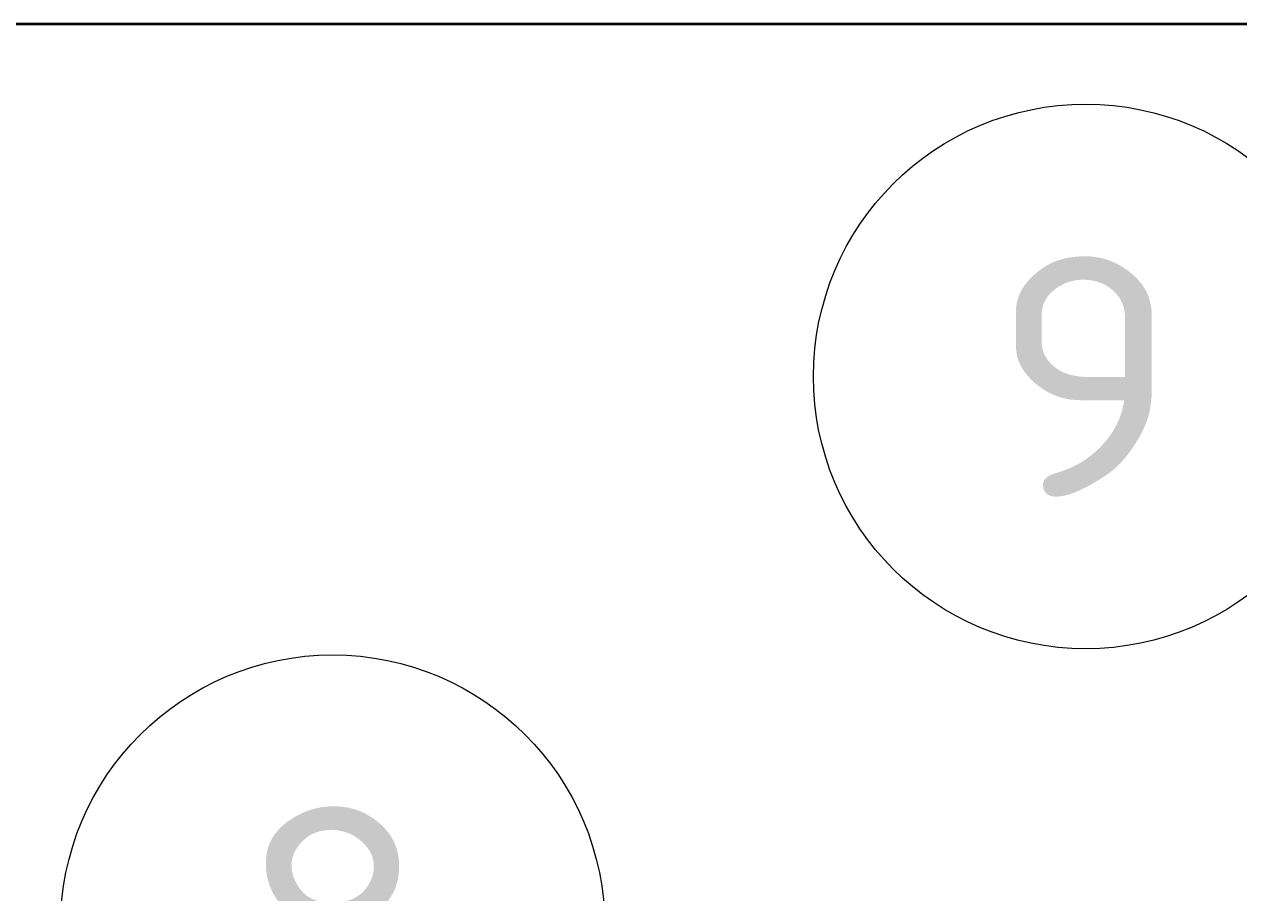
# Model space of a CAD drawing. Extents: x 23 to 417, y 3 to 294.
# Drawn here: x 373.29 to 383.4, y 149.78 to 157.01 of the extents above; entities that cross this region are included whole.
import ezdxf
from ezdxf.enums import TextEntityAlignment as Align

# ---------------------------------------------------------------- set-up
doc = ezdxf.new("R2010")
doc.units = 0
doc.layers.get('0').update_dxf_attribs({"lineweight": 13})
doc.styles.get("Standard").update_dxf_attribs({"font": 'isocp.shx'})

# ---------------------------------------------------------------- blocks, each defined once
blk = doc.blocks.new('BLOCK4693')
at = {"color": 7, "lineweight": 13, "ltscale": 0.453145}
blk.add_line((-10.796, 71.842), (-26.359, 81.133), dxfattribs=at)
at = {"color": 7, "lineweight": 13}
blk.add_lwpolyline([(-20.416, 74.571), (-10.796, 71.842), (-17.763, 79.015)], dxfattribs=at)
blk.add_circle((-36.089, 86.942), 11.332, dxfattribs=at)
blk.add_text('8', height=10, dxfattribs=at).set_placement((-39.973, 81.942), (-32.204, 81.942), align=Align.FIT)
blk = doc.blocks.new('BLOCK4694')
at = {"color": 7, "lineweight": 13}
blk.add_line((21.613, 91.106), (4.49, 103.292), dxfattribs=at)
blk.add_lwpolyline([(12.242, 94.598), (21.613, 91.106), (15.244, 98.815)], dxfattribs=at)
blk.add_circle((-4.742, 109.862), 11.332, dxfattribs=at)
blk.add_text('9', height=10, dxfattribs=at).set_placement((-8.627, 104.862), (-0.857, 104.862), align=Align.FIT)

msp = doc.modelspace()

# ---------------------------------------------------------------- linework, layer by layer
at = {"color": 7, "lineweight": 35}
msp.add_line((409.2014, 157.0056), (255.0033, 157.0056), dxfattribs=at)

# ---------------------------------------------------------------- block references
at = {"lineweight": 0, "xscale": 0.2, "yscale": 0.2, "zscale": 0.2}
for name in ['BLOCK4694', 'BLOCK4693']:
    msp.add_blockref(name, (383.0763, 132.1023), dxfattribs=at)

doc.saveas('drawing.dxf')
